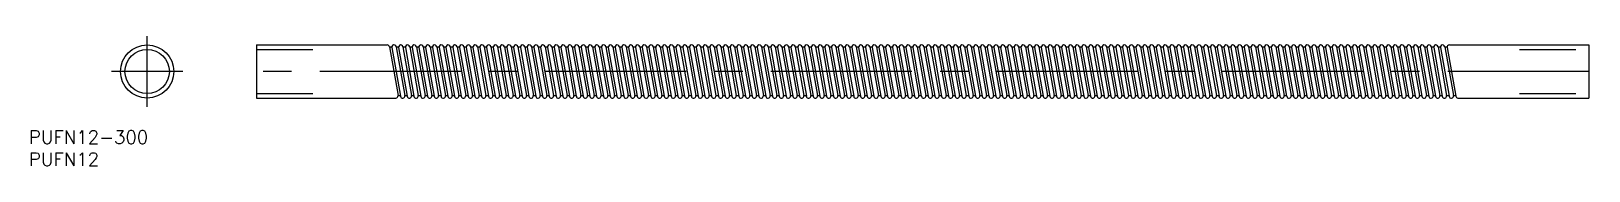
# Model space of a CAD drawing. Extents: x -26 to 325, y -21 to 8.
import ezdxf

# ---------------------------------------------------------------- set-up
doc = ezdxf.new("R2010")
doc.units = 0
doc.linetypes.add('CENTER', pattern=[50.8, 31.75, -6.35, 6.35, -6.35])
doc.linetypes.add('DASHED', pattern=[19.05, 12.7, -6.35])
doc.layers.get('0').update_dxf_attribs({"linetype": 'CONTINUOUS'})
doc.layers.add('CENTER', color=1, linetype='CENTER')
doc.styles.get("Standard").update_dxf_attribs({"font": 'txt.shx', "height": 3, "bigfont": 'bigfont.shx'})

msp = doc.modelspace()

# ---------------------------------------------------------------- linework, layer by layer
at = {"color": 7, "linetype": 'CONTINUOUS'}
for p, q in [((24.59, 6), (54.05, 6)), ((24.59, 6), (24.59, -6)), ((54.54, 5.59), (56.48, -5.41)), ((55.07, 5.5), (54.56, 5.5)), ((55.08, 5.41), (57.02, -5.59)), ((56.07, 5.59), (58.01, -5.41)), ((56.6, 5.5), (56.08, 5.5)), ((56.61, 5.41), (58.54, -5.59)), ((57.59, 5.59), (59.53, -5.41)), ((58.12, 5.5), (57.61, 5.5)), ((58.13, 5.41), (60.07, -5.59)), ((59.11, 5.59), (61.05, -5.41)), ((59.64, 5.5), (59.13, 5.5)), ((59.65, 5.41), (61.59, -5.59)), ((60.64, 5.59), (62.58, -5.41)), ((61.17, 5.5), (60.65, 5.5)), ((61.17, 5.41), (63.11, -5.59)), ((62.16, 5.59), (64.1, -5.41)), ((62.69, 5.5), (62.17, 5.5)), ((62.7, 5.41), (64.64, -5.59)), ((63.68, 5.59), (65.62, -5.41)), ((64.21, 5.5), (63.7, 5.5)), ((64.22, 5.41), (66.16, -5.59)), ((65.21, 5.59), (67.15, -5.41)), ((65.74, 5.5), (65.22, 5.5)), ((65.74, 5.41), (67.68, -5.59)), ((66.73, 5.59), (68.67, -5.41)), ((67.26, 5.5), (66.74, 5.5)), ((67.27, 5.41), (69.21, -5.59)), ((68.25, 5.59), (70.19, -5.41)), ((68.78, 5.5), (68.27, 5.5)), ((68.79, 5.41), (70.73, -5.59)), ((69.78, 5.59), (71.71, -5.41)), ((70.31, 5.5), (69.79, 5.5)), ((70.31, 5.41), (72.25, -5.59)), ((71.3, 5.59), (73.24, -5.41)), ((71.83, 5.5), (71.31, 5.5)), ((71.84, 5.41), (73.78, -5.59)), ((72.82, 5.59), (74.76, -5.41)), ((73.35, 5.5), (72.84, 5.5)), ((73.36, 5.41), (75.3, -5.59)), ((74.34, 5.59), (76.28, -5.41)), ((74.88, 5.5), (74.36, 5.5)), ((74.88, 5.41), (76.82, -5.59)), ((75.87, 5.59), (77.81, -5.41)), ((76.4, 5.5), (75.88, 5.5)), ((76.41, 5.41), (78.35, -5.59)), ((77.39, 5.59), (79.33, -5.41)), ((77.92, 5.5), (77.41, 5.5)), ((77.93, 5.41), (79.87, -5.59)), ((78.91, 5.59), (80.85, -5.41)), ((79.44, 5.5), (78.93, 5.5)), ((79.45, 5.41), (81.39, -5.59)), ((80.44, 5.59), (82.38, -5.41)), ((80.97, 5.5), (80.45, 5.5)), ((80.98, 5.41), (82.92, -5.59)), ((81.96, 5.59), (83.9, -5.41)), ((82.49, 5.5), (81.98, 5.5)), ((82.5, 5.41), (84.44, -5.59)), ((83.48, 5.59), (85.42, -5.41)), ((84.01, 5.5), (83.5, 5.5)), ((84.02, 5.41), (85.96, -5.59)), ((85.01, 5.59), (86.95, -5.41)), ((85.54, 5.5), (85.02, 5.5)), ((85.55, 5.41), (87.48, -5.59)), ((86.53, 5.59), (88.47, -5.41)), ((87.06, 5.5), (86.55, 5.5)), ((87.07, 5.41), (89.01, -5.59)), ((88.05, 5.59), (89.99, -5.41)), ((88.58, 5.5), (88.07, 5.5)), ((88.59, 5.41), (90.53, -5.59)), ((89.58, 5.59), (91.52, -5.41)), ((90.11, 5.5), (89.59, 5.5)), ((90.11, 5.41), (92.05, -5.59)), ((91.1, 5.59), (93.04, -5.41)), ((91.63, 5.5), (91.11, 5.5)), ((91.64, 5.41), (93.58, -5.59)), ((92.62, 5.59), (94.56, -5.41)), ((93.15, 5.5), (92.64, 5.5)), ((93.16, 5.41), (95.1, -5.59)), ((94.15, 5.59), (96.09, -5.41)), ((94.68, 5.5), (94.16, 5.5)), ((94.68, 5.41), (96.62, -5.59)), ((95.67, 5.59), (97.61, -5.41)), ((96.2, 5.5), (95.68, 5.5)), ((96.21, 5.41), (98.15, -5.59)), ((97.19, 5.59), (99.13, -5.41)), ((97.72, 5.5), (97.21, 5.5)), ((97.73, 5.41), (99.67, -5.59)), ((98.71, 5.59), (100.65, -5.41)), ((99.25, 5.5), (98.73, 5.5)), ((99.25, 5.41), (101.19, -5.59)), ((100.24, 5.59), (102.18, -5.41)), ((100.77, 5.5), (100.25, 5.5)), ((100.78, 5.41), (102.72, -5.59)), ((101.76, 5.59), (103.7, -5.41)), ((102.29, 5.5), (101.78, 5.5)), ((102.3, 5.41), (104.24, -5.59)), ((103.28, 5.59), (105.22, -5.41)), ((103.82, 5.5), (103.3, 5.5)), ((103.82, 5.41), (105.76, -5.59)), ((104.81, 5.59), (106.75, -5.41)), ((105.34, 5.5), (104.82, 5.5)), ((105.35, 5.41), (107.29, -5.59)), ((106.33, 5.59), (108.27, -5.41)), ((106.86, 5.5), (106.35, 5.5)), ((106.87, 5.41), (108.81, -5.59)), ((107.85, 5.59), (109.79, -5.41)), ((108.38, 5.5), (107.87, 5.5)), ((108.39, 5.41), (110.33, -5.59)), ((109.38, 5.59), (111.32, -5.41)), ((109.91, 5.5), (109.39, 5.5)), ((109.92, 5.41), (111.85, -5.59)), ((110.9, 5.59), (112.84, -5.41)), ((111.43, 5.5), (110.92, 5.5)), ((111.44, 5.41), (113.38, -5.59)), ((112.42, 5.59), (114.36, -5.41)), ((112.95, 5.5), (112.44, 5.5)), ((112.96, 5.41), (114.9, -5.59)), ((113.95, 5.59), (115.89, -5.41)), ((114.48, 5.5), (113.96, 5.5)), ((114.48, 5.41), (116.42, -5.59)), ((115.47, 5.59), (117.41, -5.41)), ((116, 5.5), (115.48, 5.5)), ((116.01, 5.41), (117.95, -5.59)), ((116.99, 5.59), (118.93, -5.41)), ((117.52, 5.5), (117.01, 5.5)), ((117.53, 5.41), (119.47, -5.59)), ((118.52, 5.59), (120.46, -5.41)), ((119.05, 5.5), (118.53, 5.5)), ((119.05, 5.41), (120.99, -5.59)), ((120.04, 5.59), (121.98, -5.41)), ((120.57, 5.5), (120.05, 5.5)), ((120.58, 5.41), (122.52, -5.59)), ((121.56, 5.59), (123.5, -5.41)), ((122.09, 5.5), (121.58, 5.5)), ((122.1, 5.41), (124.04, -5.59)), ((123.09, 5.59), (125.02, -5.41)), ((123.62, 5.5), (123.1, 5.5)), ((123.62, 5.41), (125.56, -5.59)), ((124.61, 5.59), (126.55, -5.41)), ((125.14, 5.5), (124.62, 5.5)), ((125.15, 5.41), (127.09, -5.59)), ((126.13, 5.59), (128.07, -5.41)), ((126.66, 5.5), (126.15, 5.5)), ((126.67, 5.41), (128.61, -5.59)), ((127.65, 5.59), (129.59, -5.41)), ((128.19, 5.5), (127.67, 5.5)), ((128.19, 5.41), (130.13, -5.59)), ((129.18, 5.59), (131.12, -5.41)), ((129.71, 5.5), (129.19, 5.5)), ((129.72, 5.41), (131.66, -5.59)), ((130.7, 5.59), (132.64, -5.41)), ((131.23, 5.5), (130.72, 5.5)), ((131.24, 5.41), (133.18, -5.59)), ((132.22, 5.59), (134.16, -5.41)), ((132.75, 5.5), (132.24, 5.5)), ((132.76, 5.41), (134.7, -5.59)), ((133.75, 5.59), (135.69, -5.41)), ((134.28, 5.5), (133.76, 5.5)), ((134.29, 5.41), (136.23, -5.59)), ((135.27, 5.59), (137.21, -5.41)), ((135.8, 5.5), (135.29, 5.5)), ((135.81, 5.41), (137.75, -5.59)), ((136.79, 5.59), (138.73, -5.41)), ((137.32, 5.5), (136.81, 5.5)), ((137.33, 5.41), (139.27, -5.59)), ((138.32, 5.59), (140.26, -5.41)), ((138.85, 5.5), (138.33, 5.5)), ((138.85, 5.41), (140.79, -5.59)), ((139.84, 5.59), (141.78, -5.41)), ((140.37, 5.5), (139.86, 5.5)), ((140.38, 5.41), (142.32, -5.59)), ((141.36, 5.59), (143.3, -5.41)), ((141.89, 5.5), (141.38, 5.5)), ((141.9, 5.41), (143.84, -5.59)), ((142.89, 5.59), (144.83, -5.41)), ((143.42, 5.5), (142.9, 5.5)), ((143.42, 5.41), (145.36, -5.59)), ((144.41, 5.59), (146.35, -5.41)), ((144.94, 5.5), (144.42, 5.5)), ((144.95, 5.41), (146.89, -5.59)), ((145.93, 5.59), (147.87, -5.41)), ((146.46, 5.5), (145.95, 5.5)), ((146.47, 5.41), (148.41, -5.59)), ((147.46, 5.59), (149.4, -5.41)), ((147.99, 5.5), (147.47, 5.5)), ((147.99, 5.41), (149.93, -5.59)), ((148.98, 5.59), (150.92, -5.41)), ((149.51, 5.5), (148.99, 5.5)), ((149.52, 5.41), (151.46, -5.59)), ((150.5, 5.59), (152.44, -5.41)), ((151.03, 5.5), (150.52, 5.5)), ((151.04, 5.41), (152.98, -5.59)), ((152.02, 5.59), (153.96, -5.41)), ((152.56, 5.5), (152.04, 5.5)), ((152.56, 5.41), (154.5, -5.59)), ((153.55, 5.59), (155.49, -5.41)), ((154.08, 5.5), (153.56, 5.5)), ((154.09, 5.41), (156.03, -5.59)), ((155.07, 5.59), (157.01, -5.41)), ((155.6, 5.5), (155.09, 5.5)), ((155.61, 5.41), (157.55, -5.59)), ((156.59, 5.59), (158.53, -5.41)), ((157.12, 5.5), (156.61, 5.5)), ((157.13, 5.41), (159.07, -5.59)), ((158.12, 5.59), (160.06, -5.41)), ((158.65, 5.5), (158.13, 5.5)), ((158.66, 5.41), (160.6, -5.59)), ((159.64, 5.59), (161.58, -5.41)), ((160.17, 5.5), (159.66, 5.5)), ((160.18, 5.41), (162.12, -5.59)), ((161.16, 5.59), (163.1, -5.41)), ((161.69, 5.5), (161.18, 5.5)), ((161.7, 5.41), (163.64, -5.59)), ((162.69, 5.59), (164.63, -5.41)), ((163.22, 5.5), (162.7, 5.5)), ((163.23, 5.41), (165.16, -5.59)), ((164.21, 5.59), (166.15, -5.41)), ((164.74, 5.5), (164.23, 5.5)), ((164.75, 5.41), (166.69, -5.59)), ((165.73, 5.59), (167.67, -5.41)), ((166.26, 5.5), (165.75, 5.5)), ((166.27, 5.41), (168.21, -5.59)), ((167.26, 5.59), (169.2, -5.41)), ((167.79, 5.5), (167.27, 5.5)), ((167.79, 5.41), (169.73, -5.59)), ((168.78, 5.59), (170.72, -5.41)), ((169.31, 5.5), (168.79, 5.5)), ((169.32, 5.41), (171.26, -5.59)), ((170.3, 5.59), (172.24, -5.41)), ((170.83, 5.5), (170.32, 5.5)), ((170.84, 5.41), (172.78, -5.59)), ((171.83, 5.59), (173.77, -5.41)), ((172.36, 5.5), (171.84, 5.5)), ((172.36, 5.41), (174.3, -5.59)), ((173.35, 5.59), (175.29, -5.41)), ((173.88, 5.5), (173.36, 5.5)), ((173.89, 5.41), (175.83, -5.59)), ((174.87, 5.59), (176.81, -5.41)), ((175.4, 5.5), (174.89, 5.5)), ((175.41, 5.41), (177.35, -5.59)), ((176.4, 5.59), (178.33, -5.41)), ((176.93, 5.5), (176.41, 5.5)), ((176.93, 5.41), (178.87, -5.59)), ((177.92, 5.59), (179.86, -5.41)), ((178.45, 5.5), (177.93, 5.5)), ((178.46, 5.41), (180.4, -5.59)), ((179.44, 5.59), (181.38, -5.41)), ((179.97, 5.5), (179.46, 5.5)), ((179.98, 5.41), (181.92, -5.59)), ((180.96, 5.59), (182.9, -5.41)), ((181.5, 5.5), (180.98, 5.5)), ((181.5, 5.41), (183.44, -5.59)), ((182.49, 5.59), (184.43, -5.41)), ((183.02, 5.5), (182.5, 5.5)), ((183.03, 5.41), (184.97, -5.59)), ((184.01, 5.59), (185.95, -5.41)), ((184.54, 5.5), (184.03, 5.5)), ((184.55, 5.41), (186.49, -5.59)), ((185.53, 5.59), (187.47, -5.41)), ((186.06, 5.5), (185.55, 5.5)), ((186.07, 5.41), (188.01, -5.59)), ((187.06, 5.59), (189, -5.41)), ((187.59, 5.5), (187.07, 5.5)), ((187.6, 5.41), (189.53, -5.59)), ((188.58, 5.59), (190.52, -5.41)), ((189.11, 5.5), (188.6, 5.5)), ((189.12, 5.41), (191.06, -5.59)), ((190.1, 5.59), (192.04, -5.41)), ((190.63, 5.5), (190.12, 5.5)), ((190.64, 5.41), (192.58, -5.59)), ((191.63, 5.59), (193.57, -5.41)), ((192.16, 5.5), (191.64, 5.5)), ((192.16, 5.41), (194.1, -5.59)), ((193.15, 5.59), (195.09, -5.41)), ((193.68, 5.5), (193.16, 5.5)), ((193.69, 5.41), (195.63, -5.59)), ((194.67, 5.59), (196.61, -5.41)), ((195.2, 5.5), (194.69, 5.5)), ((195.21, 5.41), (197.15, -5.59)), ((196.2, 5.59), (198.14, -5.41)), ((196.73, 5.5), (196.21, 5.5)), ((196.73, 5.41), (198.67, -5.59)), ((197.72, 5.59), (199.66, -5.41)), ((198.25, 5.5), (197.73, 5.5)), ((198.26, 5.41), (200.2, -5.59)), ((199.24, 5.59), (201.18, -5.41)), ((199.77, 5.5), (199.26, 5.5)), ((199.78, 5.41), (201.72, -5.59)), ((200.77, 5.59), (202.7, -5.41)), ((201.3, 5.5), (200.78, 5.5)), ((201.3, 5.41), (203.24, -5.59)), ((202.29, 5.59), (204.23, -5.41)), ((202.82, 5.5), (202.3, 5.5)), ((202.83, 5.41), (204.77, -5.59)), ((203.81, 5.59), (205.75, -5.41)), ((204.34, 5.5), (203.83, 5.5)), ((204.35, 5.41), (206.29, -5.59)), ((205.33, 5.59), (207.27, -5.41)), ((205.87, 5.5), (205.35, 5.5)), ((205.87, 5.41), (207.81, -5.59)), ((206.86, 5.59), (208.8, -5.41)), ((207.39, 5.5), (206.87, 5.5)), ((207.4, 5.41), (209.34, -5.59)), ((208.38, 5.59), (210.32, -5.41)), ((208.91, 5.5), (208.4, 5.5)), ((208.92, 5.41), (210.86, -5.59)), ((209.9, 5.59), (211.84, -5.41)), ((210.43, 5.5), (209.92, 5.5)), ((210.44, 5.41), (212.38, -5.59)), ((211.43, 5.59), (213.37, -5.41)), ((211.96, 5.5), (211.44, 5.5)), ((211.97, 5.41), (213.91, -5.59)), ((212.95, 5.59), (214.89, -5.41)), ((213.48, 5.5), (212.97, 5.5)), ((213.49, 5.41), (215.43, -5.59)), ((214.47, 5.59), (216.41, -5.41)), ((215, 5.5), (214.49, 5.5)), ((215.01, 5.41), (216.95, -5.59)), ((216, 5.59), (217.94, -5.41)), ((216.53, 5.5), (216.01, 5.5)), ((216.54, 5.41), (218.47, -5.59)), ((217.52, 5.59), (219.46, -5.41)), ((218.05, 5.5), (217.54, 5.5)), ((218.06, 5.41), (220, -5.59)), ((219.04, 5.59), (220.98, -5.41)), ((219.57, 5.5), (219.06, 5.5)), ((219.58, 5.41), (221.52, -5.59)), ((220.57, 5.59), (222.51, -5.41)), ((221.1, 5.5), (220.58, 5.5)), ((221.1, 5.41), (223.04, -5.59)), ((222.09, 5.59), (224.03, -5.41)), ((222.62, 5.5), (222.1, 5.5)), ((222.63, 5.41), (224.57, -5.59)), ((223.61, 5.59), (225.55, -5.41)), ((224.14, 5.5), (223.63, 5.5)), ((224.15, 5.41), (226.09, -5.59)), ((225.14, 5.59), (227.08, -5.41)), ((225.67, 5.5), (225.15, 5.5)), ((225.67, 5.41), (227.61, -5.59)), ((226.66, 5.59), (228.6, -5.41)), ((227.19, 5.5), (226.67, 5.5)), ((227.2, 5.41), (229.14, -5.59)), ((228.18, 5.59), (230.12, -5.41)), ((228.71, 5.5), (228.2, 5.5)), ((228.72, 5.41), (230.66, -5.59)), ((229.7, 5.59), (231.64, -5.41)), ((230.24, 5.5), (229.72, 5.5)), ((230.24, 5.41), (232.18, -5.59)), ((231.23, 5.59), (233.17, -5.41)), ((231.76, 5.5), (231.24, 5.5)), ((231.77, 5.41), (233.71, -5.59)), ((232.75, 5.59), (234.69, -5.41)), ((233.28, 5.5), (232.77, 5.5)), ((233.29, 5.41), (235.23, -5.59)), ((234.27, 5.59), (236.21, -5.41)), ((234.81, 5.5), (234.29, 5.5)), ((234.81, 5.41), (236.75, -5.59)), ((235.8, 5.59), (237.74, -5.41)), ((236.33, 5.5), (235.81, 5.5)), ((236.34, 5.41), (238.28, -5.59)), ((237.32, 5.59), (239.26, -5.41)), ((237.85, 5.5), (237.34, 5.5)), ((237.86, 5.41), (239.8, -5.59)), ((238.84, 5.59), (240.78, -5.41)), ((239.37, 5.5), (238.86, 5.5)), ((239.38, 5.41), (241.32, -5.59)), ((240.37, 5.59), (242.31, -5.41)), ((240.9, 5.5), (240.38, 5.5)), ((240.91, 5.41), (242.84, -5.59)), ((241.89, 5.59), (243.83, -5.41)), ((242.42, 5.5), (241.91, 5.5)), ((242.43, 5.41), (244.37, -5.59)), ((243.41, 5.59), (245.35, -5.41)), ((243.94, 5.5), (243.43, 5.5)), ((243.95, 5.41), (245.89, -5.59)), ((244.94, 5.59), (246.88, -5.41)), ((245.47, 5.5), (244.95, 5.5)), ((245.47, 5.41), (247.41, -5.59)), ((246.46, 5.59), (248.4, -5.41)), ((246.99, 5.5), (246.47, 5.5)), ((247, 5.41), (248.94, -5.59)), ((247.98, 5.59), (249.92, -5.41)), ((248.51, 5.5), (248, 5.5)), ((248.52, 5.41), (250.46, -5.59)), ((249.51, 5.59), (251.45, -5.41)), ((250.04, 5.5), (249.52, 5.5)), ((250.04, 5.41), (251.98, -5.59)), ((251.03, 5.59), (252.97, -5.41)), ((251.56, 5.5), (251.04, 5.5)), ((251.57, 5.41), (253.51, -5.59)), ((252.55, 5.59), (254.49, -5.41)), ((253.08, 5.5), (252.57, 5.5)), ((253.09, 5.41), (255.03, -5.59)), ((254.08, 5.59), (256.01, -5.41)), ((254.61, 5.5), (254.09, 5.5)), ((254.61, 5.41), (256.55, -5.59)), ((255.6, 5.59), (257.54, -5.41)), ((256.13, 5.5), (255.61, 5.5)), ((256.14, 5.41), (258.08, -5.59)), ((257.12, 5.59), (259.06, -5.41)), ((257.65, 5.5), (257.14, 5.5)), ((257.66, 5.41), (259.6, -5.59)), ((258.64, 5.59), (260.58, -5.41)), ((259.18, 5.5), (258.66, 5.5)), ((259.18, 5.41), (261.12, -5.59)), ((260.17, 5.59), (262.11, -5.41)), ((260.7, 5.5), (260.18, 5.5)), ((260.71, 5.41), (262.65, -5.59)), ((261.69, 5.59), (263.63, -5.41)), ((262.22, 5.5), (261.71, 5.5)), ((262.23, 5.41), (264.17, -5.59)), ((263.21, 5.59), (265.15, -5.41)), ((263.74, 5.5), (263.23, 5.5)), ((263.75, 5.41), (265.69, -5.59)), ((264.74, 5.59), (266.68, -5.41)), ((265.27, 5.5), (264.75, 5.5)), ((265.28, 5.41), (267.22, -5.59)), ((266.26, 5.59), (268.2, -5.41)), ((266.79, 5.5), (266.28, 5.5)), ((266.8, 5.41), (268.74, -5.59)), ((267.78, 5.59), (269.72, -5.41)), ((268.31, 5.5), (267.8, 5.5)), ((268.32, 5.41), (270.26, -5.59)), ((269.31, 5.59), (271.25, -5.41)), ((269.84, 5.5), (269.32, 5.5)), ((269.84, 5.41), (271.78, -5.59)), ((270.83, 5.59), (272.77, -5.41)), ((271.36, 5.5), (270.85, 5.5)), ((271.37, 5.41), (273.31, -5.59)), ((272.35, 5.59), (274.29, -5.41)), ((272.88, 5.5), (272.37, 5.5)), ((272.89, 5.41), (274.83, -5.59)), ((273.88, 5.59), (275.82, -5.41)), ((274.41, 5.5), (273.89, 5.5)), ((274.41, 5.41), (276.35, -5.59)), ((275.4, 5.59), (277.34, -5.41)), ((275.93, 5.5), (275.41, 5.5)), ((275.94, 5.41), (277.88, -5.59)), ((276.92, 5.59), (278.86, -5.41)), ((277.45, 5.5), (276.94, 5.5)), ((277.46, 5.41), (279.4, -5.59)), ((278.45, 5.59), (280.39, -5.41)), ((278.98, 5.5), (278.46, 5.5)), ((278.98, 5.41), (280.92, -5.59)), ((279.97, 5.59), (281.91, -5.41)), ((280.5, 5.5), (279.98, 5.5)), ((280.51, 5.41), (282.45, -5.59)), ((281.49, 5.59), (283.43, -5.41)), ((282.02, 5.5), (281.51, 5.5)), ((282.03, 5.41), (283.97, -5.59)), ((283.01, 5.59), (284.95, -5.41)), ((283.55, 5.5), (283.03, 5.5)), ((283.55, 5.41), (285.49, -5.59)), ((284.54, 5.59), (286.48, -5.41)), ((285.07, 5.5), (284.55, 5.5)), ((285.08, 5.41), (287.02, -5.59)), ((286.06, 5.59), (288, -5.41)), ((286.59, 5.5), (286.08, 5.5)), ((286.6, 5.41), (288.54, -5.59)), ((287.58, 5.59), (289.52, -5.41)), ((288.12, 5.5), (287.6, 5.5)), ((288.12, 5.41), (290.06, -5.59)), ((289.11, 5.59), (291.05, -5.41)), ((289.64, 5.5), (289.12, 5.5)), ((289.65, 5.41), (291.59, -5.59)), ((290.63, 5.59), (292.57, -5.41)), ((291.16, 5.5), (290.65, 5.5)), ((291.17, 5.41), (293.11, -5.59)), ((292.15, 5.59), (294.09, -5.41)), ((292.68, 5.5), (292.17, 5.5)), ((292.69, 5.41), (294.63, -5.59)), ((293.18, 6), (324.59, 6)), ((324.59, 6), (324.59, -6)), ((24.59, -6), (55.99, -6)), ((57.01, -5.5), (56.49, -5.5)), ((58.53, -5.5), (58.02, -5.5)), ((60.05, -5.5), (59.55, -5.5)), ((61.58, -5.5), (61.07, -5.5)), ((63.1, -5.5), (62.59, -5.5)), ((64.62, -5.5), (64.11, -5.5)), ((66.15, -5.5), (65.64, -5.5)), ((67.67, -5.5), (67.16, -5.5)), ((69.19, -5.5), (68.68, -5.5)), ((70.71, -5.5), (70.21, -5.5)), ((72.24, -5.5), (71.73, -5.5)), ((73.76, -5.5), (73.25, -5.5)), ((75.28, -5.5), (74.78, -5.5)), ((76.81, -5.5), (76.3, -5.5)), ((78.33, -5.5), (77.82, -5.5)), ((79.85, -5.5), (79.35, -5.5)), ((81.38, -5.5), (80.87, -5.5)), ((82.9, -5.5), (82.39, -5.5)), ((84.42, -5.5), (83.92, -5.5)), ((85.95, -5.5), (85.44, -5.5)), ((87.47, -5.5), (86.96, -5.5)), ((88.99, -5.5), (88.48, -5.5)), ((90.52, -5.5), (90.01, -5.5)), ((92.04, -5.5), (91.53, -5.5)), ((93.56, -5.5), (93.05, -5.5)), ((95.08, -5.5), (94.58, -5.5)), ((96.61, -5.5), (96.1, -5.5)), ((98.13, -5.5), (97.62, -5.5)), ((99.65, -5.5), (99.15, -5.5)), ((101.18, -5.5), (100.67, -5.5)), ((102.7, -5.5), (102.19, -5.5)), ((104.22, -5.5), (103.72, -5.5)), ((105.75, -5.5), (105.24, -5.5)), ((107.27, -5.5), (106.76, -5.5)), ((108.79, -5.5), (108.29, -5.5)), ((110.32, -5.5), (109.81, -5.5)), ((111.84, -5.5), (111.33, -5.5)), ((113.36, -5.5), (112.85, -5.5)), ((114.89, -5.5), (114.38, -5.5)), ((116.41, -5.5), (115.9, -5.5)), ((117.93, -5.5), (117.42, -5.5)), ((119.46, -5.5), (118.95, -5.5)), ((120.98, -5.5), (120.47, -5.5)), ((122.5, -5.5), (121.99, -5.5)), ((124.02, -5.5), (123.52, -5.5)), ((125.55, -5.5), (125.04, -5.5)), ((127.07, -5.5), (126.56, -5.5)), ((128.59, -5.5), (128.09, -5.5)), ((130.12, -5.5), (129.61, -5.5)), ((131.64, -5.5), (131.13, -5.5)), ((133.16, -5.5), (132.66, -5.5)), ((134.69, -5.5), (134.18, -5.5)), ((136.21, -5.5), (135.7, -5.5)), ((137.73, -5.5), (137.23, -5.5)), ((139.26, -5.5), (138.75, -5.5)), ((140.78, -5.5), (140.27, -5.5)), ((142.3, -5.5), (141.79, -5.5)), ((143.83, -5.5), (143.32, -5.5)), ((145.35, -5.5), (144.84, -5.5)), ((146.87, -5.5), (146.36, -5.5)), ((148.39, -5.5), (147.89, -5.5)), ((149.92, -5.5), (149.41, -5.5)), ((151.44, -5.5), (150.93, -5.5)), ((152.96, -5.5), (152.46, -5.5)), ((154.49, -5.5), (153.98, -5.5)), ((156.01, -5.5), (155.5, -5.5)), ((157.53, -5.5), (157.03, -5.5)), ((159.06, -5.5), (158.55, -5.5)), ((160.58, -5.5), (160.07, -5.5)), ((162.1, -5.5), (161.6, -5.5)), ((163.63, -5.5), (163.12, -5.5)), ((165.15, -5.5), (164.64, -5.5)), ((166.67, -5.5), (166.16, -5.5)), ((168.2, -5.5), (167.69, -5.5)), ((169.72, -5.5), (169.21, -5.5)), ((171.24, -5.5), (170.73, -5.5)), ((172.77, -5.5), (172.26, -5.5)), ((174.29, -5.5), (173.78, -5.5)), ((175.81, -5.5), (175.3, -5.5)), ((177.33, -5.5), (176.83, -5.5)), ((178.86, -5.5), (178.35, -5.5)), ((180.38, -5.5), (179.87, -5.5)), ((181.9, -5.5), (181.4, -5.5)), ((183.43, -5.5), (182.92, -5.5)), ((184.95, -5.5), (184.44, -5.5)), ((186.47, -5.5), (185.97, -5.5)), ((188, -5.5), (187.49, -5.5)), ((189.52, -5.5), (189.01, -5.5)), ((191.04, -5.5), (190.54, -5.5)), ((192.57, -5.5), (192.06, -5.5)), ((194.09, -5.5), (193.58, -5.5)), ((195.61, -5.5), (195.1, -5.5)), ((197.14, -5.5), (196.63, -5.5)), ((198.66, -5.5), (198.15, -5.5)), ((200.18, -5.5), (199.67, -5.5)), ((201.7, -5.5), (201.2, -5.5)), ((203.23, -5.5), (202.72, -5.5)), ((204.75, -5.5), (204.24, -5.5)), ((206.27, -5.5), (205.77, -5.5)), ((207.8, -5.5), (207.29, -5.5)), ((209.32, -5.5), (208.81, -5.5)), ((210.84, -5.5), (210.34, -5.5)), ((212.37, -5.5), (211.86, -5.5)), ((213.89, -5.5), (213.38, -5.5)), ((215.41, -5.5), (214.91, -5.5)), ((216.94, -5.5), (216.43, -5.5)), ((218.46, -5.5), (217.95, -5.5)), ((219.98, -5.5), (219.47, -5.5)), ((221.51, -5.5), (221, -5.5)), ((223.03, -5.5), (222.52, -5.5)), ((224.55, -5.5), (224.04, -5.5)), ((226.08, -5.5), (225.57, -5.5)), ((227.6, -5.5), (227.09, -5.5)), ((229.12, -5.5), (228.61, -5.5)), ((230.64, -5.5), (230.14, -5.5)), ((232.17, -5.5), (231.66, -5.5)), ((233.69, -5.5), (233.18, -5.5)), ((235.21, -5.5), (234.71, -5.5)), ((236.74, -5.5), (236.23, -5.5)), ((238.26, -5.5), (237.75, -5.5)), ((239.78, -5.5), (239.28, -5.5)), ((241.31, -5.5), (240.8, -5.5)), ((242.83, -5.5), (242.32, -5.5)), ((244.35, -5.5), (243.84, -5.5)), ((245.88, -5.5), (245.37, -5.5)), ((247.4, -5.5), (246.89, -5.5)), ((248.92, -5.5), (248.41, -5.5)), ((250.45, -5.5), (249.94, -5.5)), ((251.97, -5.5), (251.46, -5.5)), ((253.49, -5.5), (252.98, -5.5)), ((255.01, -5.5), (254.51, -5.5)), ((256.54, -5.5), (256.03, -5.5)), ((258.06, -5.5), (257.55, -5.5)), ((259.58, -5.5), (259.08, -5.5)), ((261.11, -5.5), (260.6, -5.5)), ((262.63, -5.5), (262.12, -5.5)), ((264.15, -5.5), (263.65, -5.5)), ((265.68, -5.5), (265.17, -5.5)), ((267.2, -5.5), (266.69, -5.5)), ((268.72, -5.5), (268.22, -5.5)), ((270.25, -5.5), (269.74, -5.5)), ((271.77, -5.5), (271.26, -5.5)), ((273.29, -5.5), (272.78, -5.5)), ((274.82, -5.5), (274.31, -5.5)), ((276.34, -5.5), (275.83, -5.5)), ((277.86, -5.5), (277.35, -5.5)), ((279.38, -5.5), (278.88, -5.5)), ((280.91, -5.5), (280.4, -5.5)), ((282.43, -5.5), (281.92, -5.5)), ((283.95, -5.5), (283.45, -5.5)), ((285.48, -5.5), (284.97, -5.5)), ((287, -5.5), (286.49, -5.5)), ((288.52, -5.5), (288.02, -5.5)), ((290.05, -5.5), (289.54, -5.5)), ((291.57, -5.5), (291.06, -5.5)), ((293.09, -5.5), (292.59, -5.5)), ((294.62, -5.5), (294.11, -5.5)), ((295.12, -6), (324.59, -6))]:
    msp.add_line(p, q, dxfattribs=at)
at = {"color": 3, "linetype": 'DASHED'}
for p, q in [((24.59, 5), (39.41, 5)), ((308.97, 5), (324.59, 5)), ((24.59, -5), (39.41, -5)), ((308.97, -5), (324.59, -5))]:
    msp.add_line(p, q, dxfattribs=at)
at = {"color": 7, "linetype": 'CONTINUOUS'}
for radius in [6, 5]:
    msp.add_circle((0, 0), radius, dxfattribs=at)
for centre, start, end in [((54.05, 5.5), 10, 90), ((55.57, 5.5), 10, 190), ((57.1, 5.5), 10, 190), ((58.62, 5.5), 10, 190), ((60.14, 5.5), 10, 190), ((61.67, 5.5), 10, 190), ((63.19, 5.5), 10, 190), ((64.71, 5.5), 10, 190), ((66.24, 5.5), 10, 190), ((67.76, 5.5), 10, 190), ((69.28, 5.5), 10, 190), ((70.81, 5.5), 10, 190), ((72.33, 5.5), 10, 190), ((73.85, 5.5), 10, 190), ((75.38, 5.5), 10, 190), ((76.9, 5.5), 10, 190), ((78.42, 5.5), 10, 190), ((79.94, 5.5), 10, 190), ((81.47, 5.5), 10, 190), ((82.99, 5.5), 10, 190), ((84.51, 5.5), 10, 190), ((86.04, 5.5), 10, 190), ((87.56, 5.5), 10, 190), ((89.08, 5.5), 10, 190), ((90.61, 5.5), 10, 190), ((92.13, 5.5), 10, 190), ((93.65, 5.5), 10, 190), ((95.18, 5.5), 10, 190), ((96.7, 5.5), 10, 190), ((98.22, 5.5), 10, 190), ((99.75, 5.5), 10, 190), ((101.27, 5.5), 10, 190), ((102.79, 5.5), 10, 190), ((104.32, 5.5), 10, 190), ((105.84, 5.5), 10, 190), ((107.36, 5.5), 10, 190), ((108.88, 5.5), 10, 190), ((110.41, 5.5), 10, 190), ((111.93, 5.5), 10, 190), ((113.45, 5.5), 10, 190), ((114.98, 5.5), 10, 190), ((116.5, 5.5), 10, 190), ((118.02, 5.5), 10, 190), ((119.55, 5.5), 10, 190), ((121.07, 5.5), 10, 190), ((122.59, 5.5), 10, 190), ((124.12, 5.5), 10, 190), ((125.64, 5.5), 10, 190), ((127.16, 5.5), 10, 190), ((128.69, 5.5), 10, 190), ((130.21, 5.5), 10, 190), ((131.73, 5.5), 10, 190), ((133.25, 5.5), 10, 190), ((134.78, 5.5), 10, 190), ((136.3, 5.5), 10, 190), ((137.82, 5.5), 10, 190), ((139.35, 5.5), 10, 190), ((140.87, 5.5), 10, 190), ((142.39, 5.5), 10, 190), ((143.92, 5.5), 10, 190), ((145.44, 5.5), 10, 190), ((146.96, 5.5), 10, 190), ((148.49, 5.5), 10, 190), ((150.01, 5.5), 10, 190), ((151.53, 5.5), 10, 190), ((153.06, 5.5), 10, 190), ((154.58, 5.5), 10, 190), ((156.1, 5.5), 10, 190), ((157.62, 5.5), 10, 190), ((159.15, 5.5), 10, 190), ((160.67, 5.5), 10, 190), ((162.19, 5.5), 10, 190), ((163.72, 5.5), 10, 190), ((165.24, 5.5), 10, 190), ((166.76, 5.5), 10, 190), ((168.29, 5.5), 10, 190), ((169.81, 5.5), 10, 190), ((171.33, 5.5), 10, 190), ((172.86, 5.5), 10, 190), ((174.38, 5.5), 10, 190), ((175.9, 5.5), 10, 190), ((177.43, 5.5), 10, 190), ((178.95, 5.5), 10, 190), ((180.47, 5.5), 10, 190), ((182, 5.5), 10, 190), ((183.52, 5.5), 10, 190), ((185.04, 5.5), 10, 190), ((186.56, 5.5), 10, 190), ((188.09, 5.5), 10, 190), ((189.61, 5.5), 10, 190), ((191.13, 5.5), 10, 190), ((192.66, 5.5), 10, 190), ((194.18, 5.5), 10, 190), ((195.7, 5.5), 10, 190), ((197.23, 5.5), 10, 190), ((198.75, 5.5), 10, 190), ((200.27, 5.5), 10, 190), ((201.8, 5.5), 10, 190), ((203.32, 5.5), 10, 190), ((204.84, 5.5), 10, 190), ((206.37, 5.5), 10, 190), ((207.89, 5.5), 10, 190), ((209.41, 5.5), 10, 190), ((210.93, 5.5), 10, 190), ((212.46, 5.5), 10, 190), ((213.98, 5.5), 10, 190), ((215.5, 5.5), 10, 190), ((217.03, 5.5), 10, 190), ((218.55, 5.5), 10, 190), ((220.07, 5.5), 10, 190), ((221.6, 5.5), 10, 190), ((223.12, 5.5), 10, 190), ((224.64, 5.5), 10, 190), ((226.17, 5.5), 10, 190), ((227.69, 5.5), 10, 190), ((229.21, 5.5), 10, 190), ((230.74, 5.5), 10, 190), ((232.26, 5.5), 10, 190), ((233.78, 5.5), 10, 190), ((235.31, 5.5), 10, 190), ((236.83, 5.5), 10, 190), ((238.35, 5.5), 10, 190), ((239.87, 5.5), 10, 190), ((241.4, 5.5), 10, 190), ((242.92, 5.5), 10, 190), ((244.44, 5.5), 10, 190), ((245.97, 5.5), 10, 190), ((247.49, 5.5), 10, 190), ((249.01, 5.5), 10, 190), ((250.54, 5.5), 10, 190), ((252.06, 5.5), 10, 190), ((253.58, 5.5), 10, 190), ((255.11, 5.5), 10, 190), ((256.63, 5.5), 10, 190), ((258.15, 5.5), 10, 190), ((259.68, 5.5), 10, 190), ((261.2, 5.5), 10, 190), ((262.72, 5.5), 10, 190), ((264.24, 5.5), 10, 190), ((265.77, 5.5), 10, 190), ((267.29, 5.5), 10, 190), ((268.81, 5.5), 10, 190), ((270.34, 5.5), 10, 190), ((271.86, 5.5), 10, 190), ((273.38, 5.5), 10, 190), ((274.91, 5.5), 10, 190), ((276.43, 5.5), 10, 190), ((277.95, 5.5), 10, 190), ((279.48, 5.5), 10, 190), ((281, 5.5), 10, 190), ((282.52, 5.5), 10, 190), ((284.05, 5.5), 10, 190), ((285.57, 5.5), 10, 190), ((287.09, 5.5), 10, 190), ((288.62, 5.5), 10, 190), ((290.14, 5.5), 10, 190), ((291.66, 5.5), 10, 190), ((293.18, 5.5), 90, 190), ((55.99, -5.5), 270, 10), ((57.51, -5.5), 190, 10), ((59.04, -5.5), 190, 10), ((60.56, -5.5), 190, 10), ((62.08, -5.5), 190, 10), ((63.61, -5.5), 190, 10), ((65.13, -5.5), 190, 10), ((66.65, -5.5), 190, 10), ((68.18, -5.5), 190, 10), ((69.7, -5.5), 190, 10), ((71.22, -5.5), 190, 10), ((72.75, -5.5), 190, 10), ((74.27, -5.5), 190, 10), ((75.79, -5.5), 190, 10), ((77.32, -5.5), 190, 10), ((78.84, -5.5), 190, 10), ((80.36, -5.5), 190, 10), ((81.88, -5.5), 190, 10), ((83.41, -5.5), 190, 10), ((84.93, -5.5), 190, 10), ((86.45, -5.5), 190, 10), ((87.98, -5.5), 190, 10), ((89.5, -5.5), 190, 10), ((91.02, -5.5), 190, 10), ((92.55, -5.5), 190, 10), ((94.07, -5.5), 190, 10), ((95.59, -5.5), 190, 10), ((97.12, -5.5), 190, 10), ((98.64, -5.5), 190, 10), ((100.16, -5.5), 190, 10), ((101.69, -5.5), 190, 10), ((103.21, -5.5), 190, 10), ((104.73, -5.5), 190, 10), ((106.25, -5.5), 190, 10), ((107.78, -5.5), 190, 10), ((109.3, -5.5), 190, 10), ((110.82, -5.5), 190, 10), ((112.35, -5.5), 190, 10), ((113.87, -5.5), 190, 10), ((115.39, -5.5), 190, 10), ((116.92, -5.5), 190, 10), ((118.44, -5.5), 190, 10), ((119.96, -5.5), 190, 10), ((121.49, -5.5), 190, 10), ((123.01, -5.5), 190, 10), ((124.53, -5.5), 190, 10), ((126.06, -5.5), 190, 10), ((127.58, -5.5), 190, 10), ((129.1, -5.5), 190, 10), ((130.62, -5.5), 190, 10), ((132.15, -5.5), 190, 10), ((133.67, -5.5), 190, 10), ((135.19, -5.5), 190, 10), ((136.72, -5.5), 190, 10), ((138.24, -5.5), 190, 10), ((139.76, -5.5), 190, 10), ((141.29, -5.5), 190, 10), ((142.81, -5.5), 190, 10), ((144.33, -5.5), 190, 10), ((145.86, -5.5), 190, 10), ((147.38, -5.5), 190, 10), ((148.9, -5.5), 190, 10), ((150.43, -5.5), 190, 10), ((151.95, -5.5), 190, 10), ((153.47, -5.5), 190, 10), ((155, -5.5), 190, 10), ((156.52, -5.5), 190, 10), ((158.04, -5.5), 190, 10), ((159.56, -5.5), 190, 10), ((161.09, -5.5), 190, 10), ((162.61, -5.5), 190, 10), ((164.13, -5.5), 190, 10), ((165.66, -5.5), 190, 10), ((167.18, -5.5), 190, 10), ((168.7, -5.5), 190, 10), ((170.23, -5.5), 190, 10), ((171.75, -5.5), 190, 10), ((173.27, -5.5), 190, 10), ((174.8, -5.5), 190, 10), ((176.32, -5.5), 190, 10), ((177.84, -5.5), 190, 10), ((179.37, -5.5), 190, 10), ((180.89, -5.5), 190, 10), ((182.41, -5.5), 190, 10), ((183.93, -5.5), 190, 10), ((185.46, -5.5), 190, 10), ((186.98, -5.5), 190, 10), ((188.5, -5.5), 190, 10), ((190.03, -5.5), 190, 10), ((191.55, -5.5), 190, 10), ((193.07, -5.5), 190, 10), ((194.6, -5.5), 190, 10), ((196.12, -5.5), 190, 10), ((197.64, -5.5), 190, 10), ((199.17, -5.5), 190, 10), ((200.69, -5.5), 190, 10), ((202.21, -5.5), 190, 10), ((203.74, -5.5), 190, 10), ((205.26, -5.5), 190, 10), ((206.78, -5.5), 190, 10), ((208.31, -5.5), 190, 10), ((209.83, -5.5), 190, 10), ((211.35, -5.5), 190, 10), ((212.87, -5.5), 190, 10), ((214.4, -5.5), 190, 10), ((215.92, -5.5), 190, 10), ((217.44, -5.5), 190, 10), ((218.97, -5.5), 190, 10), ((220.49, -5.5), 190, 10), ((222.01, -5.5), 190, 10), ((223.54, -5.5), 190, 10), ((225.06, -5.5), 190, 10), ((226.58, -5.5), 190, 10), ((228.11, -5.5), 190, 10), ((229.63, -5.5), 190, 10), ((231.15, -5.5), 190, 10), ((232.68, -5.5), 190, 10), ((234.2, -5.5), 190, 10), ((235.72, -5.5), 190, 10), ((237.24, -5.5), 190, 10), ((238.77, -5.5), 190, 10), ((240.29, -5.5), 190, 10), ((241.81, -5.5), 190, 10), ((243.34, -5.5), 190, 10), ((244.86, -5.5), 190, 10), ((246.38, -5.5), 190, 10), ((247.91, -5.5), 190, 10), ((249.43, -5.5), 190, 10), ((250.95, -5.5), 190, 10), ((252.48, -5.5), 190, 10), ((254, -5.5), 190, 10), ((255.52, -5.5), 190, 10), ((257.05, -5.5), 190, 10), ((258.57, -5.5), 190, 10), ((260.09, -5.5), 190, 10), ((261.61, -5.5), 190, 10), ((263.14, -5.5), 190, 10), ((264.66, -5.5), 190, 10), ((266.18, -5.5), 190, 10), ((267.71, -5.5), 190, 10), ((269.23, -5.5), 190, 10), ((270.75, -5.5), 190, 10), ((272.28, -5.5), 190, 10), ((273.8, -5.5), 190, 10), ((275.32, -5.5), 190, 10), ((276.85, -5.5), 190, 10), ((278.37, -5.5), 190, 10), ((279.89, -5.5), 190, 10), ((281.42, -5.5), 190, 10), ((282.94, -5.5), 190, 10), ((284.46, -5.5), 190, 10), ((285.99, -5.5), 190, 10), ((287.51, -5.5), 190, 10), ((289.03, -5.5), 190, 10), ((290.55, -5.5), 190, 10), ((292.08, -5.5), 190, 10), ((293.6, -5.5), 190, 10), ((295.12, -5.5), 190, 270)]:
    msp.add_arc(centre, 0.5, start, end, dxfattribs=at)
at = {"layer": 'CENTER', "color": 1, "linetype": 'CENTER'}
for p, q in [((0, -8), (0, 8)), ((8, 0), (-8, 0)), ((324.59, 0), (22.59, 0))]:
    msp.add_line(p, q, dxfattribs=at)

# ---------------------------------------------------------------- texts
at = {"color": 7, "linetype": 'CONTINUOUS'}
for s, p in [('PUFN12-300', (-26.63, -16.32)), ('PUFN12', (-26.63, -21.32))]:
    msp.add_text(s, height=3, dxfattribs=at).set_placement(p)

doc.saveas('drawing.dxf')
